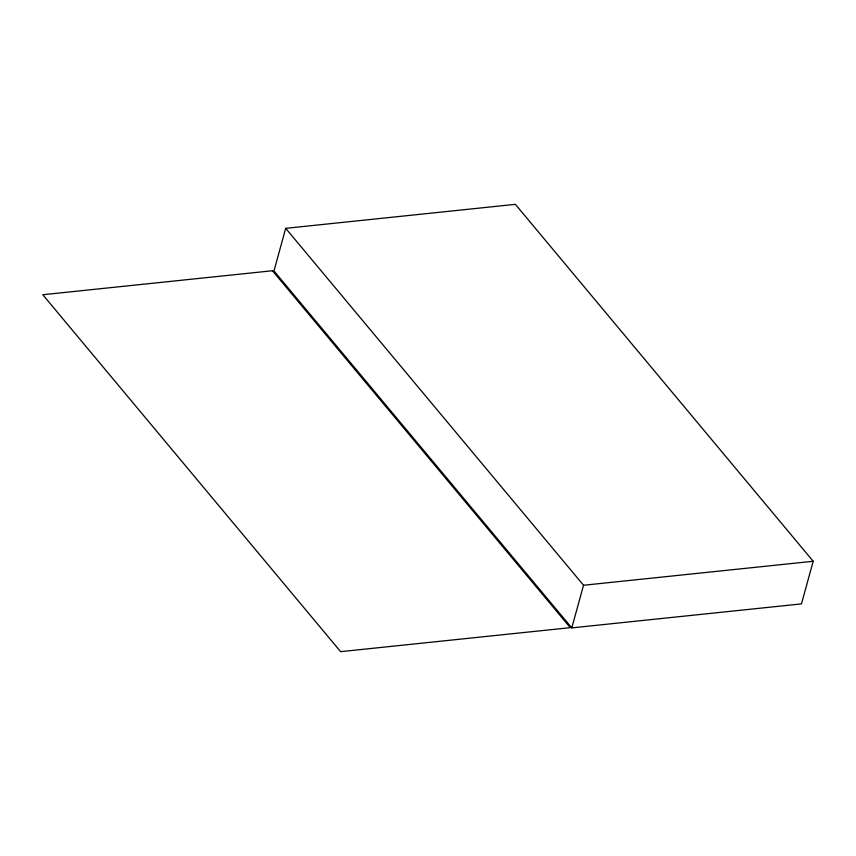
<?xml version="1.0" encoding="UTF-8"?>
<svg xmlns="http://www.w3.org/2000/svg" width="856" height="856" viewBox="0 0 856 856"><rect width="100%" height="100%" fill="white"/><g stroke="black" fill="none" stroke-linecap="round" stroke-linejoin="round"><path stroke-width="1.28" d="M285.701 228.338L273.963 270.956L571.787 627.887L801.462 603.887L813.2 561.269L515.376 204.338L285.701 228.338L583.535 585.258L571.787 627.887M583.535 585.258L813.2 561.269M272.465 270.742L42.8 294.731L340.624 651.662L570.299 627.662L272.465 270.742"/></g></svg>
